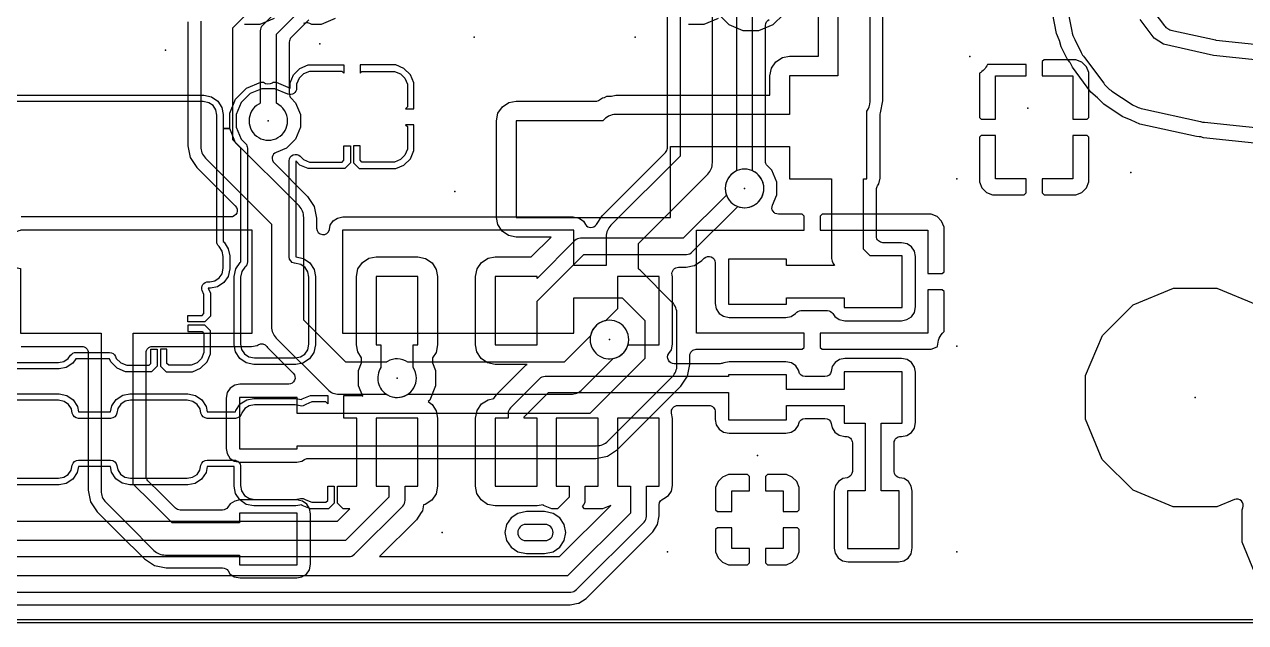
# Model space of a CAD drawing. Header units: millimetres. Extents: x 41 to 126, y -73 to -17.
# Drawn here: x 84.31 to 103.28, y -73 to -63.7 of the extents above; entities that cross this region are included whole.
import ezdxf

# ---------------------------------------------------------------- set-up
doc = ezdxf.new("R2010")
doc.units = ezdxf.units.MM
for name, color, linetype in [('Board', 5, 'Continuous'), ('Bottom', 70, 'Continuous'), ('Holes', 6, 'Continuous'), ('Top', 1, 'Continuous')]:
    doc.layers.add(name, color=color, linetype=linetype)

msp = doc.modelspace()

# ---------------------------------------------------------------- linework, layer by layer
at = {"layer": 'Board'}
msp.add_lwpolyline([(41, -73), (126, -73), (126, -17), (41, -17)], close=True, dxfattribs=at)
at = {"layer": 'Bottom'}
for points in [[(96.95, -62.2), (96.95, -64.5), (96.2, -64.5), (96.2, -65.1), (93.5, -65.1, 0.236068), (93.3, -65.2), (91.95, -65.2), (91.95, -66.7), (94.35, -66.7), (94.35, -65.6), (96.2, -65.6), (96.2, -66.1), (96.85, -66.1), (96.85, -67.3, 0.162278), (96.9, -67.45), (96.15, -67.45), (96.15, -67.35), (95.25, -67.35), (95.25, -68.05), (96.15, -68.05), (96.15, -67.95), (97.05, -67.95), (97.05, -68.1), (97.95, -68.1), (97.95, -67.3), (97.454, -67.3), (97.35, -67.196), (97.35, -66.1), (97.4, -66.1), (97.4, -65.05, 0.162278), (97.45, -64.9), (97.45, -62.2)], [(52.31, -72.725), (92.79, -72.725), (92.916, -72.7), (92.924, -72.698), (93.037, -72.623), (94.073, -71.587), (94.148, -71.474), (94.175, -71.34), (94.175, -71.167, -0.334887), (94.248, -71.071), (94.317, -71.026), (94.363, -70.959), (94.381, -70.87), (94.381, -69.829), (94.365, -69.743, -0.4698), (94.463, -69.625), (94.944, -69.625, -0.414214), (95.044, -69.725), (95.044, -69.841), (95.06, -69.923), (95.104, -69.992), (95.171, -70.038), (95.26, -70.056), (96.141, -70.056), (96.223, -70.04), (96.292, -69.996), (96.338, -69.929), (96.343, -69.905, -0.356831), (96.441, -69.825), (96.749, -69.825, -0.360729), (96.847, -69.907), (96.86, -69.973), (96.904, -70.042), (96.971, -70.088), (97.06, -70.106), (97.075, -70.106, -0.414214), (97.175, -70.206), (97.175, -70.649, -0.360729), (97.093, -70.747), (97.027, -70.76), (96.958, -70.804), (96.912, -70.871), (96.894, -70.96), (96.894, -71.841), (96.91, -71.923), (96.954, -71.992), (97.021, -72.038), (97.11, -72.056), (97.891, -72.056), (97.973, -72.04), (98.042, -71.996), (98.088, -71.929), (98.106, -71.84), (98.106, -70.959), (98.09, -70.877), (98.046, -70.808), (97.979, -70.762), (97.905, -70.747, -0.356832), (97.825, -70.649), (97.825, -70.206, -0.414214), (97.925, -70.106), (97.941, -70.106), (98.023, -70.09), (98.092, -70.046), (98.138, -69.979), (98.156, -69.89), (98.156, -69.109), (98.14, -69.027), (98.096, -68.958), (98.029, -68.912), (97.94, -68.894), (97.059, -68.894), (96.977, -68.91), (96.908, -68.954), (96.862, -69.021), (96.847, -69.095, -0.356832), (96.749, -69.175), (96.442, -69.175, -0.360726), (96.343, -69.093), (96.34, -69.077), (96.296, -69.008), (96.229, -68.962), (96.14, -68.944), (95.259, -68.944), (95.176, -68.96, -0.141003), (95.123, -68.975), (94.405, -68.975, -0.602902), (94.322, -68.819), (94.363, -68.759), (94.381, -68.67), (94.381, -67.629), (94.374, -67.593, -0.469797), (94.472, -67.475), (94.59, -67.475), (94.716, -67.45), (94.724, -67.448), (94.837, -67.373), (94.873, -67.336, -0.668178), (95.044, -67.407), (95.044, -68.041), (95.06, -68.123), (95.104, -68.192), (95.171, -68.238), (95.26, -68.256), (96.141, -68.256), (96.223, -68.24), (96.292, -68.196), (96.294, -68.194, -0.247739), (96.376, -68.15), (96.79, -68.15, -0.25508), (96.874, -68.196), (96.904, -68.242), (96.971, -68.288), (97.06, -68.306), (97.941, -68.306), (98.023, -68.29), (98.092, -68.246), (98.138, -68.179), (98.156, -68.09), (98.156, -67.309), (98.14, -67.227), (98.096, -67.158), (98.029, -67.112), (97.94, -67.094), (97.65, -67.094, -0.414214), (97.55, -66.994), (97.55, -66.612), (97.55, -66.266, -0.150983), (97.567, -66.209), (97.588, -66.179), (97.606, -66.09), (97.606, -65.412), (97.606, -65.114, -0.093498), (97.613, -65.077), (97.65, -64.89), (97.65, -64.43), (97.65, -62.506, -0.414214)], [(81.22, -71.425), (89.174, -71.425), (89.369, -71.23), (89.263, -71.23), (89.175, -71.142), (89.175, -70.88), (89.475, -70.88), (89.475, -69.82), (89.275, -69.82), (89.275, -69.47), (89.545, -69.47), (89.566, -69.479), (89.5, -69.319), (89.5, -69.08), (89.55, -68.96), (89.55, -68.884), (89.49, -68.791), (89.469, -68.68), (89.469, -67.62), (89.493, -67.501), (89.562, -67.401), (89.664, -67.335), (89.775, -67.314), (90.425, -67.314), (90.544, -67.338), (90.644, -67.407), (90.71, -67.509), (90.731, -67.62), (90.731, -68.68), (90.707, -68.799), (90.65, -68.882), (90.65, -68.96), (90.7, -69.081), (90.7, -69.32), (90.608, -69.54), (90.583, -69.565), (90.644, -69.607), (90.71, -69.709), (90.731, -69.82), (90.731, -70.88), (90.707, -70.999), (90.638, -71.099), (90.536, -71.165), (90.511, -71.17), (90.493, -71.263), (90.476, -71.287), (90.401, -71.401), (89.826, -71.975), (92.624, -71.975), (93.422, -71.177), (93.295, -71.23), (93.013, -71.23), (92.98, -71.197), (92.988, -71.188, 0.198912), (93.025, -71.1), (93.025, -70.88), (93.225, -70.88), (93.225, -69.82), (92.575, -69.82), (92.575, -70.88), (92.775, -70.88), (92.775, -71.048), (92.593, -71.23), (92.505, -71.23), (92.377, -71.177), (92.368, -71.168), (92.275, -71.186), (91.625, -71.186), (91.506, -71.162), (91.406, -71.093), (91.34, -70.991), (91.319, -70.88), (91.319, -69.82), (91.343, -69.701), (91.412, -69.601), (91.514, -69.535), (91.604, -69.518), (91.649, -69.449), (92.099, -68.999), (92.12, -68.986), (91.625, -68.986), (91.506, -68.962), (91.406, -68.893), (91.34, -68.791), (91.319, -68.68), (91.319, -67.62), (91.343, -67.501), (91.412, -67.401), (91.514, -67.335), (91.625, -67.314), (92.185, -67.314), (92.493, -67.006), (91.95, -67.006), (91.831, -66.982), (91.731, -66.913), (91.665, -66.811), (91.644, -66.7), (91.644, -65.2), (91.668, -65.081), (91.737, -64.981), (91.839, -64.915), (91.95, -64.894), (93.204, -64.894), (93.231, -64.881), (93.29, -64.842), (93.326, -64.835), (93.36, -64.818), (93.431, -64.814), (93.5, -64.8), (95.894, -64.8), (95.894, -64.5), (95.918, -64.381), (95.987, -64.281), (96.089, -64.215), (96.2, -64.194), (96.65, -64.194), (96.65, -62.506)], [(89.139, -63.609), (88.919, -63.7), (88.908, -63.7, 0.012092), (88.893, -63.7), (88.775, -63.7, 0.275286), (88.648, -63.686)], [(84.074, -64.8), (87.1, -64.8), (87.217, -64.824), (87.315, -64.891), (87.379, -64.991), (87.4, -65.1), (87.4, -65.319), (87.5, -65.319), (87.5, -65.08), (87.592, -64.86), (87.761, -64.691), (87.981, -64.6), (88.025, -64.6, 0.310152), (88.166, -64.606), (88.176, -64.6), (88.22, -64.6), (88.44, -64.692), (88.44, -64.61), (88.493, -64.482), (88.592, -64.383), (88.72, -64.33), (89.275, -64.33), (89.275, -64.459), (89.246, -64.43), (88.74, -64.43), (88.648, -64.468), (88.578, -64.538), (88.54, -64.63), (88.54, -64.692, -0.534791), (88.402, -64.784), (88.2, -64.7), (88.001, -64.7), (87.817, -64.776), (87.676, -64.916), (87.6, -65.1), (87.6, -65.299), (87.676, -65.483), (87.746, -65.553, -0.198685), (87.775, -65.624), (87.775, -67.392, -0.242532), (87.733, -67.474), (87.687, -67.541), (87.669, -67.63), (87.669, -68.671), (87.685, -68.753), (87.729, -68.822), (87.796, -68.868), (87.885, -68.886), (88.516, -68.886), (88.598, -68.87), (88.667, -68.826), (88.713, -68.759), (88.731, -68.67), (88.731, -67.629), (88.715, -67.547), (88.671, -67.478), (88.604, -67.432), (88.505, -67.412, -0.356831), (88.425, -67.314), (88.425, -65.82, -0.668176), (88.596, -65.749), (88.648, -65.802), (88.74, -65.84), (89.246, -65.84), (89.275, -65.811), (89.275, -65.59), (89.375, -65.59), (89.375, -65.853), (89.287, -65.94), (88.72, -65.94), (88.592, -65.887), (88.525, -65.82), (88.525, -67.314), (88.644, -67.338), (88.744, -67.407), (88.81, -67.509), (88.831, -67.62), (88.831, -68.68), (88.807, -68.799), (88.738, -68.899), (88.636, -68.965), (88.525, -68.986), (87.875, -68.986), (87.756, -68.962), (87.656, -68.893), (87.59, -68.791), (87.569, -68.68), (87.569, -67.62), (87.593, -67.501), (87.662, -67.401), (87.675, -67.392), (87.675, -65.624), (87.591, -65.539), (87.5, -65.319), (87.4, -65.319), (87.4, -67.076), (87.412, -67.088), (87.478, -67.187), (87.5, -67.3), (87.5, -67.5), (87.476, -67.617), (87.409, -67.715), (87.309, -67.779), (87.2, -67.8), (87.167, -67.8), (87.2, -67.88), (87.2, -68.237), (87.112, -68.325), (86.85, -68.325), (86.85, -68.225), (87.071, -68.225), (87.1, -68.196), (87.1, -67.9), (87.074, -67.838, -0.534511), (87.167, -67.7), (87.191, -67.7), (87.271, -67.685), (87.338, -67.642), (87.382, -67.577), (87.4, -67.49), (87.4, -67.31), (87.384, -67.226), (87.334, -67.151), (87.329, -67.146, -0.198912), (87.3, -67.076), (87.3, -65.319), (87.3, -65.109), (87.285, -65.029), (87.242, -64.962), (87.177, -64.918), (87.09, -64.9), (84.074, -64.9, -0.198912)], [(103.423, -72.218), (103.23, -71.752), (103.23, -71.246), (103.242, -71.217, 0.668178), (103.112, -71.087), (102.837, -71.2), (102.16, -71.2), (101.536, -70.94), (101.058, -70.462), (100.8, -69.837), (100.8, -69.16), (101.06, -68.536), (101.538, -68.058), (102.163, -67.8), (102.84, -67.8), (103.464, -68.06)], [(83.96, -68.956), (84.841, -68.956), (84.923, -68.94), (84.992, -68.896), (85.028, -68.844, -0.247736), (85.111, -68.8), (85.633, -68.8, -0.303349), (85.726, -68.862), (85.738, -68.892), (85.808, -68.962), (85.9, -69), (86.246, -69), (86.275, -68.971), (86.275, -68.75), (86.375, -68.75), (86.375, -69.013), (86.287, -69.1), (85.88, -69.1), (85.752, -69.047), (85.653, -68.948), (85.633, -68.9), (85.111, -68.9), (85.063, -68.969), (84.961, -69.035), (84.85, -69.056), (83.95, -69.056)], [(83.95, -69.444), (84.85, -69.444), (84.969, -69.468), (85.069, -69.537), (85.135, -69.639), (85.151, -69.725), (85.649, -69.725), (85.668, -69.631), (85.737, -69.531), (85.839, -69.465), (85.95, -69.444), (86.85, -69.444), (86.969, -69.468), (87.069, -69.537), (87.135, -69.639), (87.151, -69.725), (87.588, -69.725), (87.593, -69.701), (87.662, -69.601), (87.764, -69.535), (87.875, -69.514), (88.525, -69.514), (88.617, -69.533), (88.627, -69.523), (88.755, -69.47), (89.025, -69.47), (89.025, -69.599), (88.996, -69.57), (88.775, -69.57), (88.683, -69.608, -0.23278), (88.597, -69.631), (88.515, -69.614), (87.884, -69.614), (87.802, -69.63), (87.733, -69.674), (87.687, -69.741), (87.686, -69.745, -0.356829), (87.588, -69.825), (87.151, -69.825, -0.360729), (87.053, -69.743), (87.04, -69.677), (86.996, -69.608), (86.929, -69.562), (86.84, -69.544), (85.959, -69.544), (85.877, -69.56), (85.808, -69.604), (85.762, -69.671), (85.747, -69.745, -0.356832), (85.649, -69.825), (85.151, -69.825, -0.360729), (85.053, -69.743), (85.04, -69.677), (84.996, -69.608), (84.929, -69.562), (84.84, -69.544), (83.959, -69.544)], [(55, -71.975), (89.35, -71.975, 0.198912), (89.438, -71.938), (90.188, -71.188, 0.198912), (90.225, -71.1), (90.225, -70.88), (90.425, -70.88), (90.425, -69.82), (89.775, -69.82), (89.775, -70.88), (89.975, -70.88), (89.975, -71.048), (89.298, -71.725), (55, -71.725)], [(70.825, -72.525), (92.8, -72.525, 0.198912), (92.888, -72.488), (93.938, -71.438, 0.198912), (93.975, -71.35), (93.975, -70.88), (94.175, -70.88), (94.175, -69.82), (93.525, -69.82), (93.525, -70.88), (93.725, -70.88), (93.725, -71.298), (92.748, -72.275), (70.825, -72.275)], [(83.96, -70.756), (84.841, -70.756), (84.923, -70.74), (84.992, -70.696), (85.038, -70.629), (85.053, -70.555, -0.356831), (85.151, -70.475), (85.649, -70.475, -0.360729), (85.747, -70.557), (85.76, -70.623), (85.804, -70.692), (85.871, -70.738), (85.96, -70.756), (86.841, -70.756), (86.923, -70.74), (86.992, -70.696), (87.038, -70.629), (87.053, -70.555, -0.356832), (87.151, -70.475), (87.569, -70.475, -0.414214), (87.669, -70.575), (87.669, -70.871), (87.685, -70.953), (87.729, -71.022), (87.796, -71.068), (87.885, -71.086), (88.516, -71.086), (88.6, -71.07, -0.223985), (88.682, -71.092), (88.775, -71.13), (88.996, -71.13), (89.025, -71.101), (89.025, -70.88), (89.125, -70.88), (89.125, -71.142), (89.037, -71.23), (88.755, -71.23), (88.627, -71.177), (88.618, -71.168), (88.525, -71.186), (87.875, -71.186), (87.756, -71.162), (87.656, -71.093), (87.59, -70.991), (87.569, -70.88), (87.569, -70.575), (87.151, -70.575), (87.132, -70.669), (87.063, -70.769), (86.961, -70.835), (86.85, -70.856), (85.95, -70.856), (85.831, -70.832), (85.731, -70.763), (85.665, -70.661), (85.649, -70.575), (85.151, -70.575), (85.132, -70.669), (85.063, -70.769), (84.961, -70.835), (84.85, -70.856), (83.95, -70.856)], [(42.82, -72.95), (104.179, -72.95, 0.820313)]]:
    msp.add_lwpolyline(points, format="xyb", dxfattribs=at)
for points in [[(96.108, -63.54), (95.939, -63.709), (95.719, -63.8), (95.48, -63.8), (95.26, -63.708), (95.125, -63.573)], [(88.189, -63.609), (87.969, -63.7), (87.73, -63.7)], [(95.089, -63.609), (94.869, -63.7), (94.63, -63.7)]]:
    msp.add_lwpolyline(points, dxfattribs=at)
for points in [[(99.875, -64.325), (99.273, -64.325, -0.155593), (99.15, -64.46), (99.15, -65.146), (99.179, -65.175), (99.4, -65.175), (99.4, -64.5), (99.875, -64.5)], [(92.862, -67.062), (92.275, -67.648), (92.275, -67.62), (91.625, -67.62), (91.625, -68.68), (92.275, -68.68), (92.275, -68.002), (93.002, -67.275), (94.6, -67.275, 0.198912), (94.688, -67.238), (95.396, -66.531, 0.522652), (95.8, -66.25, 0.57735), (95.35, -65.99, 0.365828), (95.219, -66.354), (94.548, -67.025), (92.95, -67.025, 0.198912)], [(89.85, -69.034, 0.432518), (89.95, -69.46, 0.57735), (90.4, -69.2, 0.147477), (90.35, -69.034), (90.35, -68.68), (90.425, -68.68), (90.425, -67.62), (89.775, -67.62), (89.775, -68.68), (89.85, -68.68)], [(93.34, -68.306, 0.081149), (93.25, -68.34, 0.57735), (93.25, -68.86, 0.49062), (93.689, -68.68), (94.175, -68.68), (94.175, -67.62), (93.525, -67.62), (93.525, -68.121)], [(92.312, -69.212), (91.862, -69.662, 0.198912), (91.825, -69.75), (91.825, -69.82), (91.625, -69.82), (91.625, -70.88), (92.275, -70.88), (92.275, -69.82), (92.075, -69.82), (92.075, -69.802), (92.452, -69.425), (95.25, -69.425), (95.25, -69.85), (96.15, -69.85), (96.15, -69.625), (97.05, -69.625), (97.05, -69.9), (97.375, -69.9), (97.375, -70.95), (97.1, -70.95), (97.1, -71.85), (97.9, -71.85), (97.9, -70.95), (97.625, -70.95), (97.625, -69.9), (97.95, -69.9), (97.95, -69.1), (97.05, -69.1), (97.05, -69.375), (96.15, -69.375), (96.15, -69.15), (95.25, -69.15), (95.25, -69.175), (92.4, -69.175, 0.198912)]]:
    msp.add_lwpolyline(points, format="xyb", close=True, dxfattribs=at)
for points in [[(100.125, -64.5), (100.6, -64.5), (100.6, -65.175), (100.821, -65.175), (100.85, -65.146), (100.85, -64.45), (100.812, -64.358), (100.742, -64.288), (100.65, -64.25), (100.154, -64.25), (100.125, -64.279)], [(90.231, -65.01), (90.36, -65.01), (90.36, -64.61), (90.307, -64.482), (90.208, -64.383), (90.08, -64.33), (89.525, -64.33), (89.525, -64.459), (89.554, -64.43), (90.06, -64.43), (90.152, -64.468), (90.222, -64.538), (90.26, -64.63), (90.26, -64.981)], [(89.525, -65.59), (89.425, -65.59), (89.425, -65.853), (89.513, -65.94), (90.08, -65.94), (90.208, -65.887), (90.307, -65.788), (90.36, -65.66), (90.36, -65.26), (90.231, -65.26), (90.26, -65.289), (90.26, -65.64), (90.222, -65.732), (90.152, -65.802), (90.06, -65.84), (89.554, -65.84), (89.525, -65.811)], [(99.875, -66.1), (99.4, -66.1), (99.4, -65.425), (99.179, -65.425), (99.15, -65.454), (99.15, -66.15), (99.188, -66.242), (99.258, -66.312), (99.35, -66.35), (99.846, -66.35), (99.875, -66.321)], [(100.6, -65.425), (100.6, -66.1), (100.125, -66.1), (100.125, -66.321), (100.154, -66.35), (100.65, -66.35), (100.742, -66.312), (100.812, -66.242), (100.85, -66.15), (100.85, -65.454), (100.821, -65.425)], [(86.85, -68.475), (87.071, -68.475), (87.1, -68.504), (87.1, -68.8), (87.062, -68.892), (86.992, -68.962), (86.9, -69), (86.554, -69), (86.525, -68.971), (86.525, -68.75), (86.425, -68.75), (86.425, -69.013), (86.513, -69.1), (86.92, -69.1), (87.048, -69.047), (87.147, -68.948), (87.2, -68.82), (87.2, -68.463), (87.112, -68.375), (86.85, -68.375)], [(95.575, -70.95), (95.575, -70.729), (95.546, -70.7), (95.25, -70.7), (95.158, -70.738), (95.088, -70.808), (95.05, -70.9), (95.05, -71.246), (95.079, -71.275), (95.3, -71.275), (95.3, -70.95)], [(95.825, -70.95), (96.1, -70.95), (96.1, -71.275), (96.321, -71.275), (96.35, -71.246), (96.35, -70.9), (96.312, -70.808), (96.242, -70.738), (96.15, -70.7), (95.854, -70.7), (95.825, -70.729)], [(95.3, -71.525), (95.079, -71.525), (95.05, -71.554), (95.05, -71.9), (95.088, -71.992), (95.158, -72.062), (95.25, -72.1), (95.546, -72.1), (95.575, -72.071), (95.575, -71.85), (95.3, -71.85)], [(96.1, -71.525), (96.1, -71.85), (95.825, -71.85), (95.825, -72.071), (95.854, -72.1), (96.15, -72.1), (96.242, -72.062), (96.312, -71.992), (96.35, -71.9), (96.35, -71.554), (96.321, -71.525)]]:
    msp.add_lwpolyline(points, close=True, dxfattribs=at)
at = {"layer": 'Holes'}
for p in [(91.3, -63.9), (93.8, -63.9), (86.5, -64.1), (88.9, -64), (99, -64.2), (99.9, -65), (88.1, -65.2), (101.5, -66), (98.8, -66.1), (91, -66.3), (95.5, -66.25), (93.4, -68.6), (98.8, -68.7), (90.1, -69.2), (102.5, -69.5), (95.7, -70.4), (90.8, -71.6), (94.3, -71.9), (98.8, -71.9)]:
    msp.add_point(p, dxfattribs=at)
at = {"layer": 'Top'}
for points in [[(88.012, -63.712, 0.198912), (87.975, -63.8), (87.975, -64.927, 0.02346), (87.95, -64.94, 0.57735), (87.95, -65.46, 0.57735), (88.4, -65.2, 0.293253), (88.225, -64.927), (88.225, -63.852), (88.696, -63.381, 0.522652), (89.1, -63.1, 0.57735), (88.65, -62.84, 0.365828), (88.519, -63.204)], [(95.625, -63.499, 0.389983), (95.9, -63.2, 0.57735), (95.45, -62.94, 0.473817), (95.375, -63.398), (95.375, -65.977, 0.02346), (95.35, -65.99, 0.57735), (95.35, -66.51, 0.57735), (95.8, -66.25, 0.293253), (95.625, -65.977)], [(85.574, -71.128), (85.923, -71.477), (86.323, -71.877, 0.198912), (86.5, -71.95), (87.65, -71.95), (87.65, -72.1), (88.55, -72.1), (88.55, -71.3), (87.65, -71.3), (87.65, -71.45), (86.604, -71.45), (86.277, -71.123), (86.001, -70.847), (86.001, -68.5), (87.85, -68.5), (87.85, -66.9), (84.251, -66.9), (84.251, -66.904, 0.090321), (84.15, -66.94, 0.57735), (84.15, -67.46, 0.090321), (84.251, -67.496), (84.251, -68.5), (85.501, -68.5), (85.501, -70.951, 0.198912)], [(98.6, -68.476), (98.6, -67.854), (98.571, -67.825), (98.35, -67.825), (98.35, -68.5), (96.676, -68.5), (96.676, -68.721), (96.705, -68.75), (98.4, -68.75), (98.492, -68.712), (98.5, -68.704, -0.217421)], [(92.4, -71.475), (92.1, -71.475, 1), (92.1, -71.725), (92.4, -71.725, 1)]]:
    msp.add_lwpolyline(points, format="xyb", close=True, dxfattribs=at)
for points in [[(94.5, -63.3), (94.5, -65.746), (93.423, -66.823, 0.198912), (93.35, -67), (93.35, -67.45), (92.849, -67.45), (92.849, -66.9), (89.25, -66.9), (89.25, -68.5), (92.849, -68.5), (92.849, -67.95), (93.596, -67.95), (93.95, -68.304), (93.95, -68.896), (93.096, -69.75), (88.55, -69.75), (88.55, -69.5), (87.65, -69.5), (87.65, -70.3), (88.55, -70.3), (88.55, -70.25), (93.2, -70.25, 0.198912), (93.377, -70.177), (94.377, -69.177, 0.198912), (94.45, -69), (94.45, -68.2, 0.198912), (94.377, -68.023), (93.877, -67.523, 0.035489), (93.85, -67.5), (93.85, -67.104), (94.927, -66.027, 0.198912), (95, -65.85), (95, -63.266, 0.147477)], [(88.73, -63.629), (88.454, -63.905, 0.198912), (88.425, -63.976), (88.425, -64.776, 0.198685), (88.454, -64.847), (88.524, -64.917), (88.6, -65.101), (88.6, -65.3), (88.524, -65.484), (88.383, -65.624), (88.222, -65.69, 0.534792), (88.19, -65.854), (88.711, -66.375), (88.814, -66.529), (88.85, -66.71), (88.85, -66.869, 0.904775), (89.048, -66.889), (89.062, -66.821), (89.107, -66.754), (89.176, -66.71), (89.259, -66.694), (92.839, -66.694), (92.928, -66.712), (92.995, -66.758), (93.029, -66.811, 0.540078), (93.197, -66.813), (93.289, -66.675), (94.271, -65.693, 0.198912), (94.3, -65.622), (94.3, -63.373, 0.133964)], [(119.811, -67.26), (102.63, -65.462), (102.592, -65.45, 0.069691), (102.565, -65.446), (102.524, -65.445), (101.644, -65.249), (101.507, -65.189, 0.00584), (101.505, -65.188), (101.367, -65.131), (101.084, -64.942), (100.987, -64.846, 0.013353), (100.984, -64.842), (100.882, -64.751), (100.594, -64.367), (100.564, -64.305, 0.053259), (100.553, -64.287), (100.511, -64.233), (100.42, -64.051), (100.392, -63.949, 0.031624), (100.388, -63.938), (100.348, -63.84), (100.252, -63.36)], [(100.485, -63.303), (100.585, -63.803, 0.066661), (100.63, -63.935), (100.73, -64.135, 0.044994), (100.78, -64.215), (101.08, -64.615, 0.085027), (101.209, -64.737), (101.509, -64.937, 0.092597), (101.686, -65.012), (102.586, -65.212, 0.028607), (102.645, -65.222), (119.845, -67.022, 0.026074)], [(87.05, -63.65), (87.05, -65.6, 0.198912), (87.123, -65.777), (88.15, -66.804), (88.15, -68.4, 0.198912), (88.223, -68.577), (89.023, -69.377, 0.198912), (89.2, -69.45), (89.934, -69.45, 0.015523), (89.95, -69.46, 0.284656), (90.266, -69.45), (90.9, -69.45), (92.4, -69.45), (92.8, -69.45, 0.198912), (92.977, -69.377), (93.46, -68.894, 0.356858), (93.7, -68.6, 0.57735), (93.25, -68.34, 0.215099), (93.106, -68.54), (92.696, -68.95), (92.4, -68.95), (90.9, -68.95), (90.266, -68.95, 0.284656), (89.95, -68.94, 0.015523), (89.934, -68.95), (89.304, -68.95), (88.65, -68.296), (88.65, -66.8), (88.65, -66.7, 0.198912), (88.577, -66.523), (87.55, -65.496), (87.55, -63.754), (87.91, -63.394, 0.356858)], [(101.859, -63.503), (102.023, -63.722, 0.085029), (102.048, -63.746), (102.09, -63.774, 0.092595), (102.124, -63.788), (102.818, -63.942, 0.028607), (102.829, -63.944), (119.935, -65.734, 0.026074)], [(84.261, -68.706), (85.201, -68.706, -0.414214), (85.301, -68.806), (85.301, -70.941), (85.337, -71.122), (85.44, -71.276), (85.782, -71.618), (86.175, -72.011), (86.329, -72.114), (86.51, -72.15), (87.39, -72.15, -0.25508), (87.474, -72.196), (87.504, -72.242), (87.571, -72.288), (87.66, -72.306), (88.541, -72.306), (88.623, -72.29), (88.692, -72.246), (88.738, -72.179), (88.756, -72.09), (88.756, -71.6), (88.756, -71.309), (88.74, -71.227), (88.696, -71.158), (88.629, -71.112), (88.54, -71.094), (87.659, -71.094), (87.577, -71.11), (87.508, -71.154), (87.472, -71.206, -0.247736), (87.389, -71.25), (86.728, -71.25, -0.198913), (86.657, -71.221), (86.418, -70.982), (86.23, -70.794, -0.198912), (86.201, -70.723), (86.201, -68.806, -0.414214), (86.301, -68.706), (87.841, -68.706), (87.924, -68.69), (87.94, -68.68, -0.409171), (88.078, -68.708), (88.089, -68.725), (88.487, -69.123, -0.668178), (88.416, -69.294), (87.659, -69.294), (87.577, -69.31), (87.508, -69.354), (87.462, -69.421), (87.444, -69.51), (87.444, -70.291), (87.46, -70.373), (87.504, -70.442), (87.571, -70.488), (87.66, -70.506), (88.541, -70.506), (88.623, -70.49), (88.661, -70.466, -0.143925), (88.715, -70.45), (93.19, -70.45), (93.371, -70.414), (93.525, -70.311), (94.511, -69.325), (94.614, -69.171), (94.65, -68.99), (94.65, -68.85, -0.414214), (94.75, -68.75), (96.397, -68.75), (96.426, -68.721), (96.426, -68.5), (94.751, -68.5), (94.751, -66.9), (96.426, -66.9), (96.426, -66.679), (96.397, -66.65), (96.025, -66.65, -0.534791), (95.933, -66.512), (96, -66.35), (96, -66.151), (95.924, -65.967), (95.854, -65.897, -0.198683), (95.825, -65.826), (95.825, -63.715, -0.291263), (95.883, -63.624)], [(86.85, -63.66), (86.85, -65.59), (86.886, -65.771), (86.989, -65.925), (87.587, -66.523, -0.668178), (87.516, -66.694), (84.261, -66.694)], [(103.423, -72.218), (103.23, -71.752), (103.23, -71.246), (103.242, -71.217, 0.668178), (103.112, -71.087), (102.837, -71.2), (102.16, -71.2), (101.536, -70.94), (101.058, -70.462), (100.8, -69.837), (100.8, -69.16), (101.06, -68.536), (101.538, -68.058), (102.163, -67.8), (102.84, -67.8), (103.464, -68.06)], [(42.82, -72.95), (104.179, -72.95, 0.820313)]]:
    msp.add_lwpolyline(points, format="xyb", dxfattribs=at)
msp.add_lwpolyline([(119.927, -65.975), (102.785, -64.181), (102.01, -64.009), (101.866, -63.913), (101.648, -63.623)], dxfattribs=at)
for points in [[(96.676, -66.9), (98.35, -66.9), (98.35, -67.575), (98.571, -67.575), (98.6, -67.546), (98.6, -66.85), (98.562, -66.758), (98.492, -66.688), (98.4, -66.65), (96.705, -66.65), (96.676, -66.679)], [(92.723, -71.6), (92.698, -71.476), (92.628, -71.372), (92.524, -71.302), (92.39, -71.275), (92.11, -71.275), (91.976, -71.302), (91.872, -71.372), (91.802, -71.476), (91.777, -71.6), (91.802, -71.724), (91.872, -71.828), (91.976, -71.898), (92.11, -71.925), (92.39, -71.925), (92.524, -71.898), (92.628, -71.828), (92.698, -71.724)]]:
    msp.add_lwpolyline(points, close=True, dxfattribs=at)

doc.saveas('drawing.dxf')
